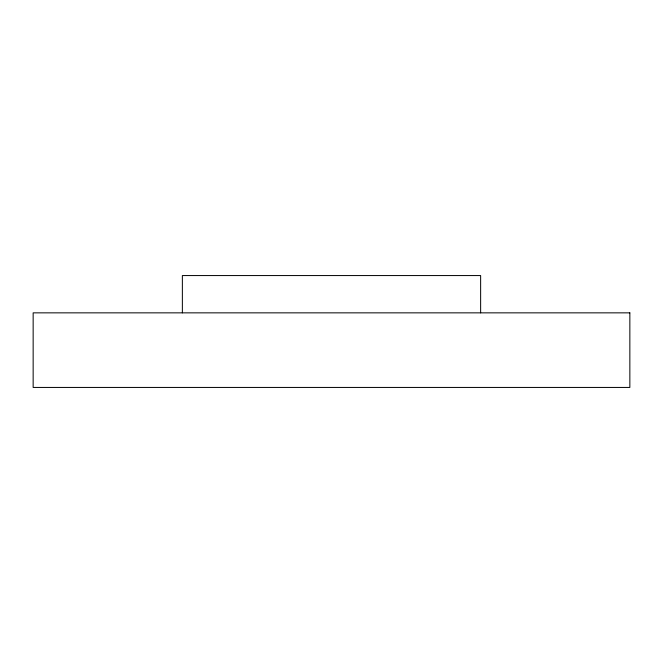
<?xml version="1.0" encoding="UTF-8"?>
<svg xmlns="http://www.w3.org/2000/svg" width="663" height="663" viewBox="0 0 663 663"><rect width="100%" height="100%" fill="white"/><g stroke="black" fill="none" stroke-linecap="round" stroke-linejoin="round"><path stroke-width="0.99" d="M480.634 312.853L480.634 275.559L182.366 275.559L182.366 312.853M629.85 312.853L33.15 312.853L33.15 387.441L629.85 387.441L629.85 312.853"/></g></svg>
